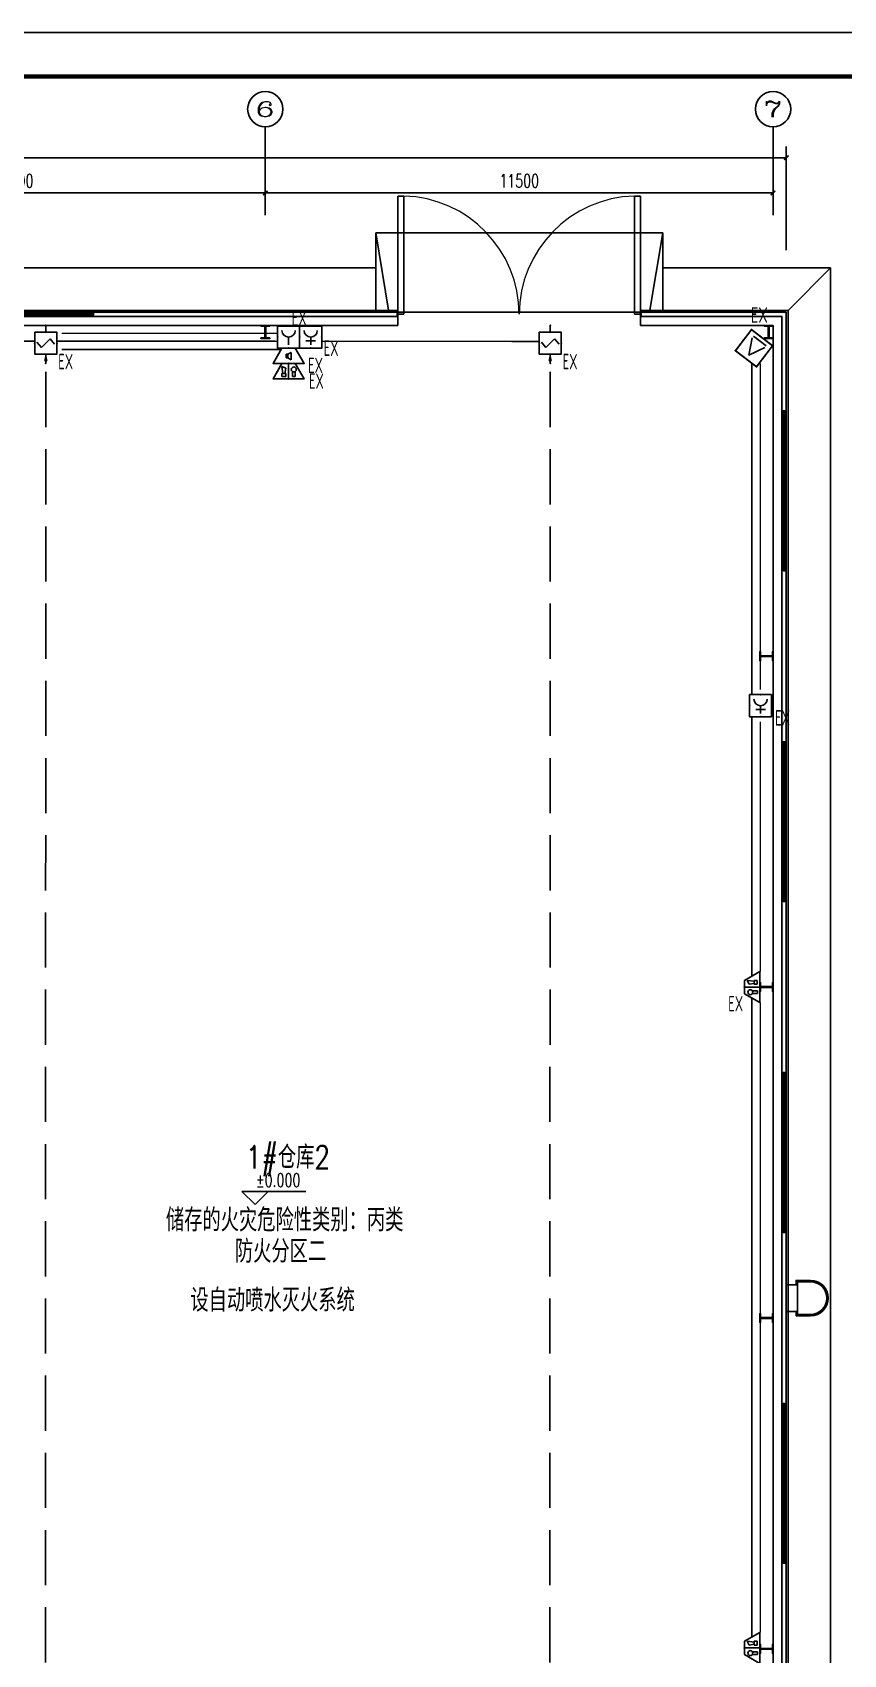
# Model space of a CAD drawing. Extents: x 4532298 to 10139194, y -639876 to -207028.
# Drawn here: x 5075635 to 5094006, y -327528 to -290759 of the extents above; entities that cross this region are included whole.
import ezdxf
from ezdxf.enums import TextEntityAlignment as Align

# ---------------------------------------------------------------- set-up
doc = ezdxf.new("R2010")
doc.units = 0
doc.header["$LTSCALE"] = 1000
doc.header["$MEASUREMENT"] = 0
doc.linetypes.add('DASH', pattern=[0.35, 0.25, -0.1])
doc.layers.get('0').update_dxf_attribs({"linetype": 'CONTINUOUS'})
doc.layers.get('Defpoints').update_dxf_attribs({"linetype": 'CONTINUOUS'})
for name, color, linetype in [('AXIS_TEXT', 7, 'CONTINUOUS'), ('EQUIP-消防', 3, 'CONTINUOUS'), ('PUB_TITLE', 4, 'CONTINUOUS'), ('WIRE-消防', 5, 'CONTINUOUS'), ('WIRE-照明', 1, 'CONTINUOUS'), ('建筑底图', 251, 'CONTINUOUS'), ('电气文字', 7, 'CONTINUOUS')]:
    doc.layers.add(name, color=color, linetype=linetype)
doc.styles.add('_HZTXT', font='txt.shx', dxfattribs={"width": 0.8, "bigfont": 'HZTXT.shx'})
doc.styles.add('_TCH_AXIS', font='COMPLEX', dxfattribs={"bigfont": 'GBCBIG'})
doc.styles.add('_TCH_DIM', font='SIMPLEX', dxfattribs={"bigfont": 'GBCBIG'})
doc.styles.add('_TCH_DIM_T3', font='SIMPLEX', dxfattribs={"width": 0.705882, "bigfont": 'GBCBIG'})
doc.styles.add('COMPLEX', font='COMPLEX')
doc.styles.add('SCEI', font='sceie.shx', dxfattribs={"width": 0.75, "bigfont": 'sceic.shx'})
doc.styles.add('sceie', font='sceie.shx', dxfattribs={"width": 0.7, "bigfont": 'sceic.shx'})
doc.styles.get("Standard").update_dxf_attribs({"font": 'GBENOR', "bigfont": 'GBCBIG'})
doc.styles.add('TG_LINETYPE', font='sceie.shx', dxfattribs={"width": 0.7, "height": 3, "bigfont": 'sceic.shx'})
doc.linetypes.add('TG_BC', pattern='A,2,-0.85,["BC",TG_LINETYPE,S=0.1,R=0,X=-0.65,Y=-0.15],0', length=2.85)
doc.dimstyles.new('_TCH_ARCH&&100', dxfattribs={"dimtxt": 297.5, "dimasz": 100, "dimexe": 250, "dimexo": 300, "dimgap": 126.25, "dimtad": 1, "dimdec": 0, "dimzin": 0, "dimdsep": 46, "dimtxsty": '_TCH_DIM_T3', "dimblk": 'ARCHTICK', "dimcen": 0.09, "dimclrt": 7, "dimazin": 2, "dimtfac": 1, "dimtdec": 0, "dimtix": 1, "dimtmove": 2, "dimatfit": 3, "dimfxl": 0, "dimtolj": 1, "dimtzin": 0, "dimarcsym": 0})

# ---------------------------------------------------------------- blocks, each defined once
blk = doc.blocks.new('_AXISO')
blk.add_circle((0, 0), 0.5)
at = {"layer": 'AXIS_TEXT', "style": 'COMPLEX', "width": 1.041667}
blk.add_attdef('A', text='', height=0.56, dxfattribs=at).set_placement((-0.25, -0.28), (0.25, -0.28), align=Align.FIT)
blk = doc.blocks.new('_ArchTick')
at = {"color": 0, "linetype": 'ByBlock', "const_width": 0.4}
blk.add_lwpolyline([(-0.5, -0.5), (0.5, 0.5)], dxfattribs=at)
blk = doc.blocks.new('*D509')
at = {"layer": 'Defpoints', "color": 0, "transparency": 16777216}
for p in [(5092709, -293598), (5045109, -295993), (5092709, -295993)]:
    blk.add_point(p, dxfattribs=at)
at = {"layer": '建筑底图', "color": 0, "lineweight": -2, "transparency": 16777216}
for p, q in [((5045109, -295693), (5045109, -293348)), ((5092709, -295693), (5092709, -293348)), ((5045109, -293598), (5092709, -293598))]:
    blk.add_line(p, q, dxfattribs=at)
at = {"layer": '建筑底图', "color": 0, "lineweight": -2, "transparency": 16777216, "xscale": 100, "yscale": 100, "zscale": 100, "rotation": 180}
blk.add_blockref('_ArchTick', (5045109, -293598), dxfattribs=at)
at = {"layer": '建筑底图', "color": 0, "lineweight": -2, "transparency": 16777216, "xscale": 100, "yscale": 100, "zscale": 100}
blk.add_blockref('_ArchTick', (5092709, -293598), dxfattribs=at)
at = {"layer": '建筑底图', "color": 7, "transparency": 16777216, "insert": (5068909, -293323), "char_height": 297.5, "attachment_point": 5, "style": '_TCH_DIM_T3'}
blk.add_mtext('\\A1;47600', dxfattribs=at)
blk = doc.blocks.new('*D514')
at = {"layer": 'Defpoints', "color": 0, "transparency": 16777216}
for p in [(5080909, -294398), (5069509, -294898), (5080909, -294898)]:
    blk.add_point(p, dxfattribs=at)
at = {"layer": '建筑底图', "color": 0, "lineweight": -2, "transparency": 16777216}
for p, q in [((5069509, -294598), (5069509, -294148)), ((5080909, -294598), (5080909, -294148)), ((5069509, -294398), (5080909, -294398))]:
    blk.add_line(p, q, dxfattribs=at)
at = {"layer": '建筑底图', "color": 0, "lineweight": -2, "transparency": 16777216, "xscale": 100, "yscale": 100, "zscale": 100, "rotation": 180}
blk.add_blockref('_ArchTick', (5069509, -294398), dxfattribs=at)
at = {"layer": '建筑底图', "color": 0, "lineweight": -2, "transparency": 16777216, "xscale": 100, "yscale": 100, "zscale": 100}
blk.add_blockref('_ArchTick', (5080909, -294398), dxfattribs=at)
at = {"layer": '建筑底图', "color": 7, "transparency": 16777216, "insert": (5075209, -294123), "char_height": 297.5, "attachment_point": 5, "style": '_TCH_DIM_T3'}
blk.add_mtext('\\A1;11400', dxfattribs=at)
blk = doc.blocks.new('*D515')
at = {"layer": 'Defpoints', "color": 0, "transparency": 16777216}
for p in [(5092409, -294398), (5080909, -294898), (5092409, -294898)]:
    blk.add_point(p, dxfattribs=at)
at = {"layer": '建筑底图', "color": 0, "lineweight": -2, "transparency": 16777216}
for p, q in [((5080909, -294598), (5080909, -294148)), ((5092409, -294598), (5092409, -294148)), ((5080909, -294398), (5092409, -294398))]:
    blk.add_line(p, q, dxfattribs=at)
at = {"layer": '建筑底图', "color": 0, "lineweight": -2, "transparency": 16777216, "xscale": 100, "yscale": 100, "zscale": 100, "rotation": 180}
blk.add_blockref('_ArchTick', (5080909, -294398), dxfattribs=at)
at = {"layer": '建筑底图', "color": 0, "lineweight": -2, "transparency": 16777216, "xscale": 100, "yscale": 100, "zscale": 100}
blk.add_blockref('_ArchTick', (5092409, -294398), dxfattribs=at)
at = {"layer": '建筑底图', "color": 7, "transparency": 16777216, "insert": (5086659, -294123), "char_height": 297.5, "attachment_point": 5, "style": '_TCH_DIM_T3'}
blk.add_mtext('\\A1;11500', dxfattribs=at)
blk = doc.blocks.new('$TCHSYS$WIN2D')
for p, q in [((-0.5, 0.5), (0.5, 0.5)), ((-0.5, 0.5), (-0.5, -0.5)), ((0.5, 0.5), (0.5, -0.5)), ((0.5, 0.167), (-0.5, 0.167)), ((0.5, -0.167), (-0.5, -0.167)), ((-0.5, -0.5), (0.5, -0.5))]:
    blk.add_line(p, q)
blk = doc.blocks.new('$DorLib2D$00000002')
for p, q in [((-0.5, 0), (-0.5, 0.4875)), ((-0.475, 0.4875), (-0.5, 0.4875)), ((-0.475, 0), (-0.475, 0.4875)), ((0.475, 0), (0.475, 0.4875)), ((0.475, 0.4875), (0.5, 0.4875)), ((0.5, 0), (0.5, 0.4875)), ((-0.5, 0), (-0.475, 0)), ((0.5, 0), (0.475, 0))]:
    blk.add_line(p, q)
at = {"lineweight": 13}
for centre, start, end in [((-0.4875, 0), 0, 88.53072), ((0.4875, 0), 91.46928, 180)]:
    blk.add_arc(centre, 0.4875, start, end, dxfattribs=at)
blk = doc.blocks.new('$equip$00002679')
for p, q in [((-0.3, 0.699), (-0.703, 0)), ((-0.703, 0), (0.703, 0)), ((-0.264, 0.249), (-0.304, 0.569)), ((-0.304, 0.569), (-0.128, 0.489)), ((-0.304, 0.249), (-0.304, 0.113)), ((-0.128, 0.249), (-0.304, 0.249)), ((-0.304, 0.113), (-0.128, 0.113)), ((0.3, 0.699), (-0.3, 0.699)), ((0.3, 0.699), (-0.3, 0.699)), ((-0.128, 0.489), (-0.168, 0.249)), ((-0.128, 0.113), (-0.128, 0.249)), ((0, 0.699), (0, 0)), ((0.174, 0.11), (0.174, 0.338)), ((0.294, 0.11), (0.174, 0.11)), ((0.294, 0.338), (0.294, 0.11)), ((0.703, 0), (0.3, 0.699))]:
    blk.add_line(p, q)
at = {"const_width": 0.04}
for points in [[(-0.299, 0.699), (0.301, 0.699), (0.703, 0), (-0.702, 0), (-0.299, 0.699), (0.301, 0.699)], [(-0.3, 0.699), (0.3, 0.699), (0.703, 0), (-0.703, 0), (-0.3, 0.699), (0.3, 0.699)]]:
    blk.add_lwpolyline(points, dxfattribs=at)
blk.add_circle((0.234, 0.43), 0.111)
for p in [(-0.501, 0.349), (0, 0.699), (0, 0), (0.502, 0.349)]:
    blk.add_point(p)
at = {"color": 7, "flags": 1}
for tag, height, p in [('A', 0.00002, (0, 0)), ('B', 0.4, (0.961, 0.299))]:
    blk.add_attdef(tag, text='', height=height, dxfattribs=at).set_placement(p, align=Align.MIDDLE_CENTER)
blk = doc.blocks.new('$equip$00002677')
for p, q in [((-0.3, 0.699), (-0.703, 0)), ((-0.703, 0), (0.703, 0)), ((0.3, 0.699), (-0.3, 0.699)), ((-0.117, 0.421), (-0.117, 0.26)), ((-0.117, 0.421), (-0.036, 0.421)), ((-0.036, 0.26), (-0.117, 0.26)), ((-0.036, 0.421), (0.118, 0.503)), ((-0.036, 0.421), (-0.036, 0.26)), ((0.118, 0.173), (-0.036, 0.26)), ((0.118, 0.503), (0.118, 0.173)), ((0.703, 0), (0.3, 0.699))]:
    blk.add_line(p, q)
at = {"const_width": 0.04}
blk.add_lwpolyline([(-0.3, 0.699), (0.3, 0.699), (0.703, 0), (-0.703, 0), (-0.3, 0.699), (0.3, 0.699)], dxfattribs=at)
blk.add_lwpolyline([(-0.3, 0.699), (0.3, 0.699), (0.703, 0), (-0.703, 0), (-0.3, 0.699), (0.3, 0.699)], dxfattribs=at)
for p in [(-0.501, 0.349), (0, 0.699), (0, 0), (0.502, 0.349)]:
    blk.add_point(p)
at = {"color": 7, "flags": 1}
for tag, height, p in [('A', 0.00002, (0, 0)), ('B', 0.4, (0.961, 0.299))]:
    blk.add_attdef(tag, text='', height=height, dxfattribs=at).set_placement(p, align=Align.MIDDLE_CENTER)
blk = doc.blocks.new('$equip$00002657')
for p, q in [((-0.5, 1), (-0.5, 0)), ((0.5, 1), (-0.5, 1)), ((0.5, 0), (0.5, 1)), ((-0.5, 0), (0.5, 0)), ((0, 0.5), (0, 0.15))]:
    blk.add_line(p, q)
at = {"const_width": 0.04}
blk.add_lwpolyline([(-0.5, 1), (0.5, 1), (0.5, 0), (-0.5, 0), (-0.5, 1), (0.5, 1)], dxfattribs=at)
blk.add_arc((0, 0.8), 0.3, 180, 0)
for p in [(0, 1), (-0.5, 0.5), (0, 0), (0.5, 0.5)]:
    blk.add_point(p)
at = {"color": 7, "flags": 1}
for tag, height, p in [('A', 0.00002, (0, 0)), ('B', 0.4, (0.762, 0.292))]:
    blk.add_attdef(tag, text='', height=height, dxfattribs=at).set_placement(p, align=Align.MIDDLE_CENTER)
blk = doc.blocks.new('$equip$00002656')
for p, q in [((-0.5, 1), (-0.5, 0)), ((0.5, 1), (-0.5, 1)), ((0.5, 0), (0.5, 1)), ((-0.5, 0), (0.5, 0)), ((-0.219, 0.331), (0.222, 0.331)), ((0, 0.5), (0, 0.15))]:
    blk.add_line(p, q)
at = {"const_width": 0.04}
blk.add_lwpolyline([(-0.5, 1), (0.5, 1), (0.5, 0), (-0.5, 0), (-0.5, 1), (0.5, 1)], dxfattribs=at)
blk.add_arc((0, 0.8), 0.3, 180, 0)
for p in [(0, 1), (-0.5, 0.5), (0, 0), (0.5, 0.5)]:
    blk.add_point(p)
at = {"color": 7, "flags": 1}
for tag, height, p in [('A', 0.00002, (0, 0)), ('B', 0.4, (0.762, 0.292))]:
    blk.add_attdef(tag, text='', height=height, dxfattribs=at).set_placement(p, align=Align.MIDDLE_CENTER)
blk = doc.blocks.new('$equip$00002763')
for p, q in [((-0.5, 0), (-0.907, 0)), ((-0.802, 0.041), (-0.802, -0.039)), ((-0.802, -0.039), (-0.632, 0)), ((-0.5, 0.5), (-0.5, -0.5)), ((0.5, 0.5), (-0.5, 0.5)), ((-0.2, 0.2), (0.05, 0.4)), ((0, 0), (-0.2, 0.2)), ((0, 0), (0.2, -0.2)), ((0.5, -0.5), (0.5, 0.5)), ((0.809, 0), (0.5, 0)), ((-0.5, -0.5), (0.5, -0.5)), ((0.2, -0.2), (-0.05, -0.4))]:
    blk.add_line(p, q)
at = {"color": 0, "linetype": 'Continuous'}
blk.add_line((-0.632, 0), (-0.802, 0.041), dxfattribs=at)
at = {"const_width": 0.04}
for points in [[(-0.907, 0), (-0.5, 0)], [(-0.5, 0.5), (0.5, 0.5), (0.5, -0.5), (-0.5, -0.5), (-0.5, 0.5), (0.5, 0.5)], [(0.5, 0), (0.809, 0)]]:
    blk.add_lwpolyline(points, dxfattribs=at)
for p in [(-0.907, 0), (0, 0.5), (0.809, 0), (0, -0.5)]:
    blk.add_point(p)
blk.add_solid([(-0.632, 0), (-0.802, 0.041), (-0.802, -0.039)])
at = {"color": 7, "flags": 1}
for tag, height, p in [('A', 0.00002, (0, 0)), ('B', 0.4, (0.755, -0.345))]:
    blk.add_attdef(tag, text='', height=height, dxfattribs=at).set_placement(p, align=Align.MIDDLE_CENTER)
blk = doc.blocks.new('$equip$00002729')
for p, q in [((0.5, 0.5), (-0.5, 0.5)), ((-0.5, 0.5), (-0.5, -0.5)), ((0.002, 0.329), (-0.298, -0.271)), ((0.002, 0.329), (0.302, -0.271)), ((0.5, -0.5), (0.5, 0.5)), ((-0.5, -0.5), (0.5, -0.5)), ((-0.298, -0.351), (0.302, -0.351))]:
    blk.add_line(p, q)
at = {"const_width": 0.0667}
blk.add_lwpolyline([(-0.5, 0.5), (0.5, 0.5), (0.5, -0.5), (-0.5, -0.5), (-0.5, 0.5), (0.5, 0.5)], dxfattribs=at)
for p in [(-0.5, 0), (0, 0.5), (0.5, 0), (0, -0.5)]:
    blk.add_point(p)
at = {"color": 7, "flags": 1}
for tag, height, p in [('A', 0.00002, (0, 0)), ('B', 0.4, (0.762, -0.208))]:
    blk.add_attdef(tag, text='', height=height, dxfattribs=at).set_placement(p, align=Align.MIDDLE_CENTER)

msp = doc.modelspace()

# ---------------------------------------------------------------- hatches: boundary and pattern name
at = {"layer": '建筑底图'}
for points in [[(5083909.2, -297098.3), (5077009.2, -297098.3), (5077039.2, -297128.3), (5083879.2, -297128.3)], [(5077009.2, -297098.3), (5077009.2, -297198.3), (5077039.2, -297168.3), (5077039.2, -297128.3)], [(5077009.2, -297198.3), (5083909.2, -297198.3), (5083879.2, -297168.3), (5077039.2, -297168.3)], [(5080919.2, -297682.3), (5081009.2, -297682.3), (5081009.2, -297698.3), (5080809.2, -297698.3), (5080809.2, -297682.3), (5080899.2, -297682.3), (5080899.2, -297414.3), (5080809.2, -297414.3), (5080809.2, -297398.3), (5081009.2, -297398.3), (5081009.2, -297414.3), (5080919.2, -297414.3)], [(5083909.2, -297198.3), (5083909.2, -297098.3), (5083879.2, -297128.3), (5083879.2, -297168.3)], [(5092709.2, -297098.3), (5089409.2, -297098.3), (5089439.2, -297128.3), (5092679.2, -297128.3)], [(5089409.2, -297098.3), (5089409.2, -297198.3), (5089439.2, -297168.3), (5089439.2, -297128.3)], [(5089409.2, -297198.3), (5092609.2, -297198.3), (5092639.2, -297168.3), (5089439.2, -297168.3)], [(5092319.2, -297682.3), (5092409.2, -297682.3), (5092409.2, -297698.3), (5092209.2, -297698.3), (5092209.2, -297682.3), (5092299.2, -297682.3), (5092299.2, -297414.3), (5092209.2, -297414.3), (5092209.2, -297398.3), (5092409.2, -297398.3), (5092409.2, -297414.3), (5092319.2, -297414.3)], [(5092609.2, -297198.3), (5092609.2, -299348.3), (5092639.2, -299318.3), (5092639.2, -297168.3)], [(5092709.2, -299348.3), (5092709.2, -297098.3), (5092679.2, -297128.3), (5092679.2, -299318.3)], [(5092609.2, -299348.3), (5092709.2, -299348.3), (5092679.2, -299318.3), (5092639.2, -299318.3)], [(5092709.2, -302948.3), (5092609.2, -302948.3), (5092639.2, -302978.3), (5092679.2, -302978.3)], [(5092609.2, -302948.3), (5092609.2, -306848.3), (5092639.2, -306818.3), (5092639.2, -302978.3)], [(5092709.2, -306848.3), (5092709.2, -302948.3), (5092679.2, -302978.3), (5092679.2, -306818.3)], [(5092125.2, -304908.3), (5092125.2, -304998.3), (5092109.2, -304998.3), (5092109.2, -304798.3), (5092125.2, -304798.3), (5092125.2, -304888.3), (5092393.2, -304888.3), (5092393.2, -304798.3), (5092409.2, -304798.3), (5092409.2, -304998.3), (5092393.2, -304998.3), (5092393.2, -304908.3)], [(5092609.2, -306848.3), (5092709.2, -306848.3), (5092679.2, -306818.3), (5092639.2, -306818.3)], [(5092709.2, -310448.3), (5092609.2, -310448.3), (5092639.2, -310478.3), (5092679.2, -310478.3)], [(5092609.2, -310448.3), (5092609.2, -314348.3), (5092639.2, -314318.3), (5092639.2, -310478.3)], [(5092709.2, -314348.3), (5092709.2, -310448.3), (5092679.2, -310478.3), (5092679.2, -314318.3)], [(5092125.2, -312408.3), (5092125.2, -312498.3), (5092109.2, -312498.3), (5092109.2, -312298.3), (5092125.2, -312298.3), (5092125.2, -312388.3), (5092393.2, -312388.3), (5092393.2, -312298.3), (5092409.2, -312298.3), (5092409.2, -312498.3), (5092393.2, -312498.3), (5092393.2, -312408.3)], [(5092609.2, -314348.3), (5092709.2, -314348.3), (5092679.2, -314318.3), (5092639.2, -314318.3)], [(5092709.2, -317948.3), (5092609.2, -317948.3), (5092639.2, -317978.3), (5092679.2, -317978.3)], [(5092609.2, -317948.3), (5092609.2, -321848.3), (5092639.2, -321818.3), (5092639.2, -317978.3)], [(5092709.2, -321848.3), (5092709.2, -317948.3), (5092679.2, -317978.3), (5092679.2, -321818.3)], [(5092125.2, -319908.3), (5092125.2, -319998.3), (5092109.2, -319998.3), (5092109.2, -319798.3), (5092125.2, -319798.3), (5092125.2, -319888.3), (5092393.2, -319888.3), (5092393.2, -319798.3), (5092409.2, -319798.3), (5092409.2, -319998.3), (5092393.2, -319998.3), (5092393.2, -319908.3)], [(5092609.2, -321848.3), (5092709.2, -321848.3), (5092679.2, -321818.3), (5092639.2, -321818.3)], [(5092709.2, -325448.3), (5092609.2, -325448.3), (5092639.2, -325478.3), (5092679.2, -325478.3)], [(5092609.2, -325448.3), (5092609.2, -329348.3), (5092639.2, -329318.3), (5092639.2, -325478.3)], [(5092709.2, -329348.3), (5092709.2, -325448.3), (5092679.2, -325478.3), (5092679.2, -329318.3)], [(5092125.2, -327408.3), (5092125.2, -327498.3), (5092109.2, -327498.3), (5092109.2, -327298.3), (5092125.2, -327298.3), (5092125.2, -327388.3), (5092393.2, -327388.3), (5092393.2, -327298.3), (5092409.2, -327298.3), (5092409.2, -327498.3), (5092393.2, -327498.3), (5092393.2, -327408.3)]]:
    msp.add_hatch(color=256, dxfattribs=at).paths.add_polyline_path(points)

# ---------------------------------------------------------------- linework, layer by layer
at = {"color": 2, "linetype": 'DASH', "ltscale": 5}
for p, q in [((5075924.8, -341705.8), (5075937.9, -298256.1)), ((5087348.8, -341705.8), (5087361.9, -298256.1))]:
    msp.add_line(p, q, dxfattribs=at)
at = {"layer": 'PUB_TITLE', "color": 4}
msp.add_lwpolyline([(5034368.6, -350158.8), (5118468.6, -350158.8), (5118468.6, -290758.8), (5034368.6, -290758.8)], close=True, dxfattribs=at)
at = {"layer": 'PUB_TITLE', "color": 4, "const_width": 100}
msp.add_lwpolyline([(5036868.6, -349158.8), (5117468.6, -349158.8), (5117468.6, -291758.8), (5036868.6, -291758.8)], close=True, dxfattribs=at)
at = {"layer": 'WIRE-消防', "color": 5, "linetype": 'Continuous', "const_width": 35}
for points in [[(5081268.4, -297945.9), (5076300.4, -297945.9)], [(5091928.2, -298246.1), (5091928.2, -305769.4)], [(5091928.2, -306269.4), (5091928.2, -312150.4)], [(5091928.2, -312645.4), (5091928.2, -327131.4)]]:
    msp.add_lwpolyline(points, dxfattribs=at)
at = {"layer": 'WIRE-照明', "color": 1, "linetype": 'DASH', "const_width": 35}
for points in [[(5075687.9, -297756.7), (5069954.3, -297754.4)], [(5081187, -297759.3), (5076187.9, -297757)], [(5087115, -297762.4), (5082187, -297759.7)], [(5092120.3, -298257.7), (5092120.3, -305656.9)], [(5092120.3, -306381.9), (5092120.3, -312047.1)], [(5092120.3, -312741.8), (5092120.3, -327027.1)]]:
    msp.add_lwpolyline(points, dxfattribs=at)
at = {"layer": 'WIRE-照明', "color": 4, "linetype": 'TG_BC', "const_width": 35}
msp.add_lwpolyline([(5076300.4, -297580), (5081187, -297580)], dxfattribs=at)
at = {"layer": '建筑底图'}
for p, q in [((5080909.2, -294898.3), (5080909.2, -292898.3)), ((5092409.2, -294898.3), (5092409.2, -292898.3)), ((5083409.2, -295298.3), (5083409.2, -297098.3)), ((5083409.2, -295298.3), (5083709.2, -297098.3)), ((5083409.2, -295298.3), (5089909.2, -295298.3)), ((5089909.2, -295298.3), (5089609.2, -297098.3)), ((5089909.2, -295298.3), (5089909.2, -297098.3)), ((5092749.2, -297058.3), (5093709.2, -296098.3)), ((5083909.2, -297058.3), (5083909.2, -297098.3)), ((5089409.2, -297058.3), (5089409.2, -297098.3)), ((5083909.2, -297098.3), (5077009.2, -297098.3)), ((5077009.2, -297098.3), (5077009.2, -297198.3)), ((5077009.2, -297198.3), (5083909.2, -297198.3)), ((5083909.2, -297198.3), (5083909.2, -297098.3)), ((5083909.2, -297098.3), (5089409.2, -297098.3)), ((5083909.2, -297198.3), (5083909.2, -297398.3)), ((5092709.2, -297098.3), (5089409.2, -297098.3)), ((5089409.2, -297098.3), (5089409.2, -297198.3)), ((5089409.2, -297198.3), (5089409.2, -297398.3)), ((5089409.2, -297198.3), (5092609.2, -297198.3)), ((5092609.2, -297198.3), (5092609.2, -299348.3)), ((5092709.2, -299348.3), (5092709.2, -297098.3)), ((5092609.2, -299348.3), (5092709.2, -299348.3)), ((5092709.2, -302948.3), (5092609.2, -302948.3)), ((5092609.2, -302948.3), (5092609.2, -306848.3)), ((5092709.2, -306848.3), (5092709.2, -302948.3)), ((5092609.2, -306848.3), (5092709.2, -306848.3)), ((5092709.2, -310448.3), (5092609.2, -310448.3)), ((5092609.2, -310448.3), (5092609.2, -314348.3)), ((5092709.2, -314348.3), (5092709.2, -310448.3)), ((5092609.2, -314348.3), (5092709.2, -314348.3)), ((5080675.8, -317328.9), (5080375.8, -317028.9)), ((5080375.8, -317028.9), (5081825.8, -317028.9)), ((5080675.8, -317328.9), (5080975.8, -317028.9)), ((5092709.2, -317948.3), (5092609.2, -317948.3)), ((5092609.2, -317948.3), (5092609.2, -321848.3)), ((5092709.2, -321848.3), (5092709.2, -317948.3)), ((5092609.2, -321848.3), (5092709.2, -321848.3)), ((5092709.2, -325448.3), (5092609.2, -325448.3)), ((5092609.2, -325448.3), (5092609.2, -329348.3)), ((5092709.2, -329348.3), (5092709.2, -325448.3))]:
    msp.add_line(p, q, dxfattribs=at)
for points in [[(5067409.2, -296098.3), (5083409.2, -296098.3)], [(5089909.2, -296098.3), (5093709.2, -296098.3), (5093709.2, -343698.3), (5089909.2, -343698.3)], [(5070909.2, -297058.3), (5083909.2, -297058.3)], [(5089409.2, -297058.3), (5092749.2, -297058.3), (5092749.2, -342738.3), (5089409, -342738.3)], [(5070909.2, -297398.3), (5083909.2, -297398.3)], [(5089409.2, -297398.3), (5092409.2, -297398.3), (5092409.2, -342398.3), (5089409, -342398.3)], [(5092709.2, -319148.3), (5092959.2, -319148.3)], [(5092709.2, -319748.3), (5092959.2, -319748.3)]]:
    msp.add_lwpolyline(points, dxfattribs=at)
for points in [[(5080809.2, -297398.3), (5081009.2, -297398.3), (5081009.2, -297414.3), (5080919.2, -297414.3), (5080919.2, -297682.3), (5081009.2, -297682.3), (5081009.2, -297698.3), (5080809.2, -297698.3), (5080809.2, -297682.3), (5080899.2, -297682.3), (5080899.2, -297414.3), (5080809.2, -297414.3)], [(5092209.2, -297398.3), (5092409.2, -297398.3), (5092409.2, -297414.3), (5092319.2, -297414.3), (5092319.2, -297682.3), (5092409.2, -297682.3), (5092409.2, -297698.3), (5092209.2, -297698.3), (5092209.2, -297682.3), (5092299.2, -297682.3), (5092299.2, -297414.3), (5092209.2, -297414.3)], [(5092409.2, -304798.3), (5092409.2, -304998.3), (5092393.2, -304998.3), (5092393.2, -304908.3), (5092125.2, -304908.3), (5092125.2, -304998.3), (5092109.2, -304998.3), (5092109.2, -304798.3), (5092125.2, -304798.3), (5092125.2, -304888.3), (5092393.2, -304888.3), (5092393.2, -304798.3)], [(5092409.2, -312298.3), (5092409.2, -312498.3), (5092393.2, -312498.3), (5092393.2, -312408.3), (5092125.2, -312408.3), (5092125.2, -312498.3), (5092109.2, -312498.3), (5092109.2, -312298.3), (5092125.2, -312298.3), (5092125.2, -312388.3), (5092393.2, -312388.3), (5092393.2, -312298.3)], [(5092409.2, -319798.3), (5092409.2, -319998.3), (5092393.2, -319998.3), (5092393.2, -319908.3), (5092125.2, -319908.3), (5092125.2, -319998.3), (5092109.2, -319998.3), (5092109.2, -319798.3), (5092125.2, -319798.3), (5092125.2, -319888.3), (5092393.2, -319888.3), (5092393.2, -319798.3)], [(5092409.2, -327298.3), (5092409.2, -327498.3), (5092393.2, -327498.3), (5092393.2, -327408.3), (5092125.2, -327408.3), (5092125.2, -327498.3), (5092109.2, -327498.3), (5092109.2, -327298.3), (5092125.2, -327298.3), (5092125.2, -327388.3), (5092393.2, -327388.3), (5092393.2, -327298.3)]]:
    msp.add_lwpolyline(points, close=True, dxfattribs=at)
msp.add_lwpolyline([(5092929.2, -319748.3), (5092929.2, -319848.3), (5093259.2, -319848.3, 1), (5093259.2, -319048.3), (5092929.2, -319048.3), (5092929.2, -319148.3)], format="xyb", dxfattribs=at)
msp.add_lwpolyline([(5093259.2, -319078.3), (5092959.2, -319078.3), (5092959.2, -319818.3), (5093259.2, -319818.3, 1)], format="xyb", close=True, dxfattribs=at)

# ---------------------------------------------------------------- block references
at = {"layer": 'EQUIP-消防'}
for name, p, xscale, yscale, zscale, rotation in [('$equip$00002763', (5075937.9, -297802.7), 500, 500, 500, 89.99999999999997), ('$equip$00002763', (5087361.9, -297802.7), 500, 500, 500, 89.99999999999997), ('$equip$00002729', (5091977.9, -297916.4), -600, 600, 600, 142.5861018078594), ('$equip$00002679', (5092109.2, -312398.3), -500, 500, 500, 90), ('$equip$00002679', (5092109.2, -327378.3), -500, 500, 500, 90)]:
    msp.add_blockref(name, p, dxfattribs=dict(at, xscale=xscale, yscale=yscale, zscale=zscale, rotation=rotation))
at = {"layer": 'EQUIP-消防', "xscale": 500, "yscale": 500, "zscale": 500}
for name, p in [('$equip$00002657', (5081437, -297913.7)), ('$equip$00002677', (5081436.9, -298263)), ('$equip$00002679', (5081436.7, -298612.3))]:
    msp.add_blockref(name, p, dxfattribs=at)
at = {"layer": 'EQUIP-消防', "color": 1, "xscale": 500, "yscale": 500, "zscale": 500}
for p in [(5081937, -297913.7), (5092127.6, -306269.4)]:
    msp.add_blockref('$equip$00002656', p, dxfattribs=at)
at = {"layer": '建筑底图'}
ref = msp.add_blockref('_AXISO', (5080909.2, -292498.3), dxfattribs=dict(at, xscale=800, yscale=800, zscale=800))
ref.add_attrib('A', '6', dxfattribs={"layer": 'AXIS_TEXT', "color": 0, "height": 328.4, "style": '_TCH_AXIS', "width": 2.071429}).set_placement((5080682.4, -292662.5), (5081136, -292662.5), align=Align.FIT)
ref = msp.add_blockref('_AXISO', (5092409.2, -292498.3), dxfattribs=dict(at, xscale=800, yscale=800, zscale=800))
ref.add_attrib('A', '7', dxfattribs={"layer": 'AXIS_TEXT', "color": 0, "height": 368.8, "style": '_TCH_AXIS', "width": 1.714286}).set_placement((5092198.5, -292682.7), (5092619.9, -292682.7), align=Align.FIT)
for name, p, xscale, yscale, zscale in [('$DorLib2D$00000002', (5086659.2, -297148.3), 5500, 5500, 5500), ('$TCHSYS$WIN2D', (5075209.2, -297148.3), -3600, -100, -3600)]:
    msp.add_blockref(name, p, dxfattribs=dict(at, xscale=xscale, yscale=yscale, zscale=zscale))
at = {"layer": '建筑底图', "xscale": 3600, "yscale": 100, "zscale": 3600, "rotation": 90}
for p in [(5092659.2, -301148.3), (5092659.2, -308648.3), (5092659.2, -316148.3), (5092659.2, -323648.3)]:
    msp.add_blockref('$TCHSYS$WIN2D', p, dxfattribs=at)

# ---------------------------------------------------------------- texts
at = {"layer": '建筑底图'}
for s, height, style, width, p in [('1#仓库2', 517.24, '_HZTXT', 0.8, (5080466.2, -316511.9)), ('%%P0.000', 297.5, '_TCH_DIM', 0.705882, (5080695.8, -316923.9)), ('储存的火灾危险性类别：丙类', 517.241, '_HZTXT', 0.8, (5078657.4, -317936.9)), ('防火分区二', 517.24, '_HZTXT', 0.8, (5080220, -318647.2)), ('设自动喷水灭火系统', 517.24, '_HZTXT', 0.8, (5079211.7, -319754.8))]:
    msp.add_text(s, height=height, dxfattribs=dict(at, style=style, width=width)).set_placement(p)
at = {"layer": '电气文字'}
for style, width, p in [('sceie', 0.7, (5081508.7, -297409)), ('SCEI', 0.8, (5091904.5, -297338.9)), ('sceie', 0.7, (5082229.8, -298092.1)), ('sceie', 0.7, (5076218.6, -298395)), ('sceie', 0.7, (5081876.3, -298481.2)), ('sceie', 0.7, (5087642.6, -298395)), ('sceie', 0.7, (5081896.8, -298836.5)), ('sceie', 0.7, (5092453.5, -306471.1)), ('sceie', 0.7, (5091393.2, -312949))]:
    msp.add_text('EX', height=350, dxfattribs=dict(at, style=style, width=width)).set_placement(p)

# ---------------------------------------------------------------- dimensions: what is measured, and where the dimension line sits
at = {"layer": '建筑底图'}
for p1, p2, distance, picture, middle in [((5045109.2, -295993.3), (5092709.2, -295993.3), 2395, '*D509', (5068909.2, -293323.3)), ((5069509.2, -294898.3), (5080909.2, -294898.3), 500, '*D514', (5075209.2, -294123.3)), ((5080909.2, -294898.3), (5092409.2, -294898.3), 500, '*D515', (5086659.2, -294123.3))]:
    dim = msp.add_aligned_dim(p1=p1, p2=p2, distance=distance, dimstyle='_TCH_ARCH&&100', dxfattribs=at)
    dim.commit()
    dim.dimension.update_dxf_attribs({"geometry": picture, "text_midpoint": middle})

doc.saveas('drawing.dxf')
